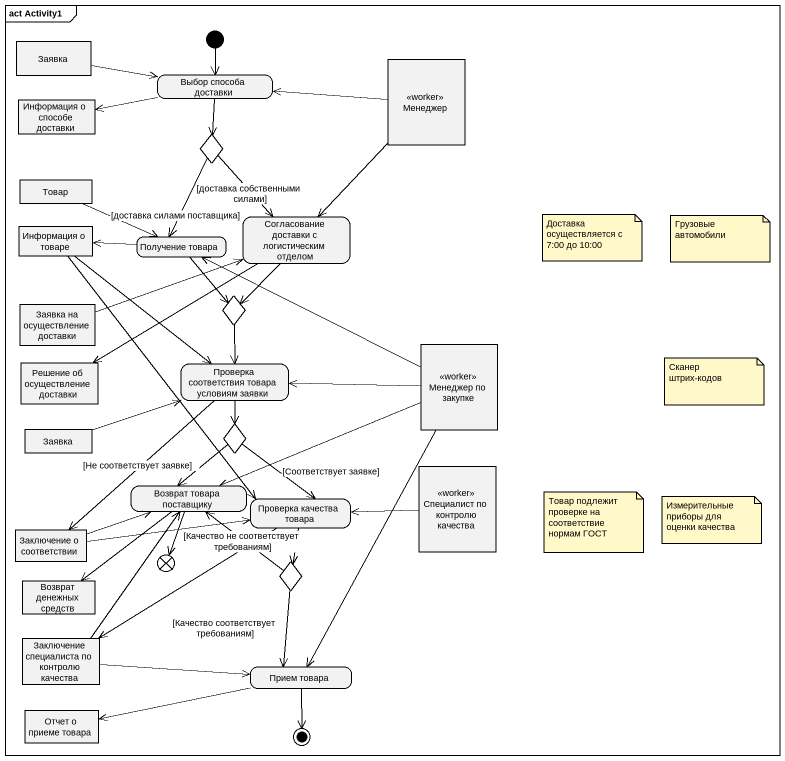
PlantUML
@startuml
mainframe act Activity1
hide empty description
state Заявка <<object>>
state "Выбор способа доставки" as Выбор_способа_доставки
state Менеджер <<worker>>
state "Информация о способе доставки" as Информация_о_способе <<object>>
state choice1 <<choice>>
state Товар <<object>>
state "Информация о товаре" as Информация_о_товаре <<object>>
state "Получение товара" as Получение_товара
state "Согласование доставки с логистическим отделом" as Согласование_доставки_с
state "Заявка на осуществление доставки" as Заявка_на_осуществление <<object>>
state choice2 <<choice>>
state "Решение об осуществление доставки" as Решение_об_осуществление <<object>>
state "Проверка соответствия товара условиям заявки" as Проверка_соответствия
state "Менеджер по закупке" as Менеджер_по_закупке <<worker>>
state "Заявка" as Заявка_2 <<object>>
state choice3 <<choice>>
state "Специалист по контролю качества" as Специалист_по_контролю <<worker>>
state "Возврат товара поставщику" as Возврат_товара_поставщику
state "Проверка качества товара" as Проверка_качества_товара
state "Заключение о соответствии" as Заключение_о_соответствии <<object>>
state flowfinal1 <<end>>
state "Возврат денежных средств" as Возврат_денежных_средств <<object>>
state choice4 <<choice>>
state "Заключение специалиста по контролю качества" as Заключение_специалиста_по <<object>>
state "Прием товара" as Прием_товара
state "Отчет о приеме товара" as Отчет_о_приеме_товара <<object>>
[*] --> Выбор_способа_доставки
Заявка -right-> Выбор_способа_доставки
Выбор_способа_доставки -left-> Информация_о_способе
Выбор_способа_доставки --> choice1
Менеджер -left-> Выбор_способа_доставки
Менеджер --> Согласование_доставки_с
choice1 --> Получение_товара : [доставка силами поставщика]
choice1 --> Согласование_доставки_с : [доставка собственными силами]
Товар -right-> Получение_товара
Информация_о_товаре --> Проверка_соответствия
Информация_о_товаре --> Проверка_качества_товара
Получение_товара -left-> Информация_о_товаре
Получение_товара --> choice2
Согласование_доставки_с --> choice2
Согласование_доставки_с --> Решение_об_осуществление
Заявка_на_осуществление -right-> Согласование_доставки_с
choice2 --> Проверка_соответствия
Проверка_соответствия --> choice3
Проверка_соответствия --> Заключение_о_соответствии
Менеджер_по_закупке -left-> Получение_товара
Менеджер_по_закупке -left-> Проверка_соответствия
Менеджер_по_закупке -left-> Возврат_товара_поставщику
Менеджер_по_закупке --> Прием_товара
Заявка_2 -right-> Проверка_соответствия
choice3 --> Возврат_товара_поставщику : [Не соответствует заявке]
choice3 --> Проверка_качества_товара : [Соответствует заявке]
Специалист_по_контролю -left-> Проверка_качества_товара
Возврат_товара_поставщику --> flowfinal1
Возврат_товара_поставщику --> Возврат_денежных_средств
Проверка_качества_товара --> choice4
Проверка_качества_товара --> Заключение_специалиста_по
Заключение_о_соответствии -right-> Возврат_товара_поставщику
Заключение_о_соответствии -right-> Проверка_качества_товара
choice4 -up-> Возврат_товара_поставщику : [Качество не соответствует требованиям]
choice4 --> Прием_товара : [Качество соответствует требованиям]
Заключение_специалиста_по -up-> Возврат_товара_поставщику
Заключение_специалиста_по -right-> Прием_товара
Прием_товара -left-> Отчет_о_приеме_товара
Прием_товара --> [*]
note as N1
  Доставка осуществляется с 7:00 до 10:00
end note
note as N2
  Грузовые автомобили
end note
note as N3
  Сканер штрих-кодов
end note
note as N4
  Товар подлежит проверке на соответствие нормам ГОСТ
end note
note as N5
  Измерительные приборы для оценки качества
end note
@enduml
